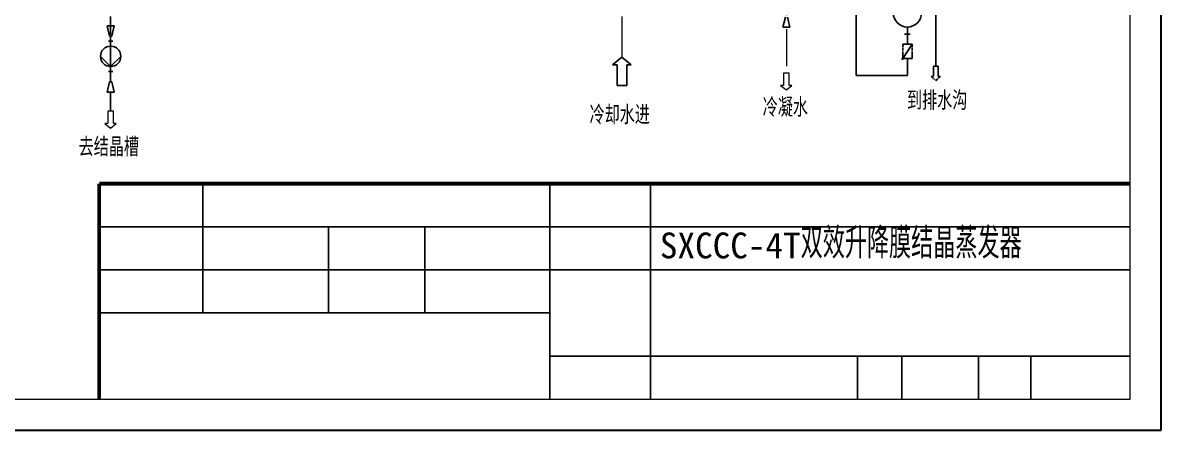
# Model space of a CAD drawing. Header units: millimetres. Extents: x 246160 to 561497, y -257273 to -154225.
# Drawn here: x 254089 to 268857, y -170095 to -164803 of the extents above; entities that cross this region are included whole.
import ezdxf

# ---------------------------------------------------------------- set-up
doc = ezdxf.new("R2010")
doc.units = ezdxf.units.MM
for name, pattern in [('ACAD_ISO02W100', [11, 8, -3]), ('CENTER', [50.8, 31.75, -6.35, 6.35, -6.35]), ('PHANTOM', [63.5, 31.75, -6.35, 6.35, -6.35, 6.35, -6.35])]:
    doc.linetypes.add(name, pattern=pattern)
for name, color, linetype in [('2', 1, 'Continuous'), ('LAYER1', 7, 'Continuous'), ('LAYER2', 1, 'Continuous'), ('LAYER4', 3, 'ACAD_ISO02W100')]:
    doc.layers.add(name, color=color, linetype=linetype)
for name, color, linetype, lineweight in [('冷凝水管线', 140, 'ACAD_ISO02W100', 15), ('冷却水管线', 4, 'Continuous', 15), ('图层2', 3, 'Continuous', 25), ('图层3', 4, 'ACAD_ISO02W100', 25), ('外围线', 5, 'Continuous', 5), ('物料线路', 40, 'PHANTOM', 25), ('阀门仪表', 7, 'Continuous', 20)]:
    doc.layers.add(name, color=color, linetype=linetype, lineweight=lineweight)
doc.styles.get("Standard").update_dxf_attribs({"font": 'txt', "bigfont": 'gbcbig.shx'})
doc.styles.add('STYLE1', font='', dxfattribs={"width": 0.8, "height": 4})
doc.styles.get('STYLE1').set_extended_font_data('SimSun')

msp = doc.modelspace()

# ---------------------------------------------------------------- linework, layer by layer
at = {"color": 5, "const_width": 49.8}
for points in [[(255080, -166892), (268453, -166892)], [(255080, -166892), (255080, -169691)]]:
    msp.add_lwpolyline(points, dxfattribs=at)
at = {"layer": '2', "color": 7}
for p, q in [((263981, -164730), (263950, -164862)), ((264007, -164730), (264038, -164862)), ((255185, -164844), (255273, -164844)), ((255216, -164976), (255185, -164844)), ((255243, -164976), (255273, -164844)), ((263950, -164862), (264038, -164862)), ((265565, -164859), (265565, -164950)), ((255216, -164976), (255243, -164976)), ((255216, -165572), (255185, -165704)), ((255216, -165572), (255243, -165572)), ((255243, -165572), (255273, -165704)), ((255185, -165704), (255273, -165704))]:
    msp.add_line(p, q, dxfattribs=at)
at = {"layer": '2'}
for p, q in [((261738, -165350), (261862, -165251)), ((261862, -165251), (261982, -165351)), ((261801, -165350), (261738, -165350)), ((261801, -165618), (261801, -165350)), ((261924, -165351), (261924, -165618)), ((261982, -165351), (261924, -165351)), ((261924, -165618), (261801, -165618))]:
    msp.add_line(p, q, dxfattribs=at)
at = {"layer": '2', "color": 7, "const_width": 15.3}
msp.add_lwpolyline([(265500, -165280, 1), (265500, -165265, 1)], format="xyb", close=True, dxfattribs=at)
at = {"layer": 'LAYER1'}
for p, q in [((265504, -165083), (265626, -165083)), ((265626, -165083), (265504, -165266)), ((255229, -165371), (255098, -165239)), ((255361, -165239), (255229, -165371)), ((255229, -165528), (255229, -165572)), ((255229, -165528), (255229, -165572))]:
    msp.add_line(p, q, dxfattribs=at)
at = {"layer": 'LAYER1', "linetype": 'CENTER'}
for p, q in [((265504, -165266), (265504, -165083)), ((265626, -165266), (265626, -165083))]:
    msp.add_line(p, q, dxfattribs=at)
at = {"layer": 'LAYER1', "color": 7}
msp.add_line((265504, -165266), (265626, -165266), dxfattribs=at)
msp.add_circle((265565, -164675), 183, dxfattribs=at)
at = {"layer": 'LAYER1'}
msp.add_circle((255229, -165239), 132, dxfattribs=at)
at = {"layer": 'LAYER2', "color": 7}
for p, q in [((265602, -164950), (265528, -164950)), ((255256, -165042), (255203, -165042)), ((255256, -165437), (255203, -165437))]:
    msp.add_line(p, q, dxfattribs=at)
at = {"layer": 'LAYER4', "color": 6}
for p, q in [((264901, -165489), (264901, -161151)), ((265934, -165368), (265934, -164151)), ((265565, -164950), (265565, -165083)), ((265565, -165266), (265565, -165489)), ((265903, -165368), (265903, -165502)), ((265964, -165368), (265903, -165368)), ((265964, -165502), (265964, -165368)), ((264901, -165489), (265565, -165489)), ((265903, -165502), (265872, -165502)), ((265872, -165502), (265934, -165552)), ((265934, -165552), (265993, -165502)), ((265993, -165502), (265964, -165502))]:
    msp.add_line(p, q, dxfattribs=at)
at = {"layer": '冷凝水管线', "ltscale": 60}
msp.add_line((263994, -162906), (263994, -165456), dxfattribs=at)
at = {"layer": '冷却水管线', "lineweight": 30}
for p, q in [((268857, -170095), (268857, -154225)), ((246160, -170095), (268857, -170095))]:
    msp.add_line(p, q, dxfattribs=at)
at = {"layer": '冷却水管线', "ltscale": 80}
msp.add_line((261862, -164723), (261862, -165251), dxfattribs=at)
at = {"layer": '图层2', "ltscale": 450}
for p, q in [((256424, -166892), (256424, -168571)), ((260927, -166892), (260927, -169691)), ((262233, -166892), (262233, -169691)), ((255080, -167452), (268453, -167452)), ((258053, -167452), (258053, -168571)), ((259306, -167452), (259306, -168571)), ((255080, -168012), (268453, -168012)), ((255080, -168571), (260927, -168571)), ((260927, -169131), (268453, -169131)), ((264919, -169131), (264919, -169691)), ((265494, -169131), (265494, -169691)), ((266486, -169131), (266486, -169691)), ((267165, -169131), (267165, -169691))]:
    msp.add_line(p, q, dxfattribs=at)
at = {"layer": '外围线'}
for p, q in [((268453, -169691), (268453, -154630)), ((247607, -169691), (268453, -169691)), ((247607, -169691), (268453, -169691))]:
    msp.add_line(p, q, dxfattribs=at)
at = {"layer": '物料线路', "ltscale": 800}
for p, q in [((255229, -164723), (255229, -164837)), ((255229, -164837), (255229, -164960)), ((255229, -164960), (255229, -164837)), ((255229, -164976), (255229, -165572)), ((255229, -164976), (255229, -165042)), ((255229, -165042), (255229, -165107)), ((255229, -165107), (255229, -165371)), ((255229, -165371), (255229, -165437)), ((255229, -165437), (255229, -165572)), ((255229, -165704), (255229, -165949))]:
    msp.add_line(p, q, dxfattribs=at)
at = {"layer": '阀门仪表'}
for p, q in [((263957, -165456), (263957, -165616)), ((264031, -165456), (263957, -165456)), ((264031, -165616), (264031, -165456)), ((263920, -165616), (263994, -165676)), ((263957, -165616), (263920, -165616)), ((263994, -165676), (264066, -165616)), ((264066, -165616), (264031, -165616)), ((255192, -165949), (255192, -166110)), ((255266, -165949), (255192, -165949)), ((255266, -166110), (255266, -165949)), ((255155, -166110), (255229, -166170)), ((255192, -166110), (255155, -166110)), ((255229, -166170), (255301, -166110)), ((255301, -166110), (255266, -166110))]:
    msp.add_line(p, q, dxfattribs=at)

# ---------------------------------------------------------------- texts
at = {"layer": 'LAYER2', "style": 'STYLE1', "width": 0.67}
for s, p in [('冷凝水', (263687, -166001)), ('冷却水进', (261441, -166098)), ('去结晶槽', (254813, -166514))]:
    msp.add_text(s, height=214.4, dxfattribs=at).set_placement(p)
at = {"layer": 'LAYER4', "color": 6, "style": 'STYLE1', "width": 0.67}
msp.add_text('到排水沟', height=214.4, dxfattribs=at).set_placement((265558, -165911))
at = {"layer": '图层3', "insert": (262353, -167465), "char_height": 398.07, "width": 5924.47, "attachment_point": 1}
msp.add_mtext('{\\fFangSong_GB2312|b0|i0|c134|p49;\\H0.84333x;SXCCC-4T}双效升降膜结晶蒸发器', dxfattribs=at)

doc.saveas('drawing.dxf')
